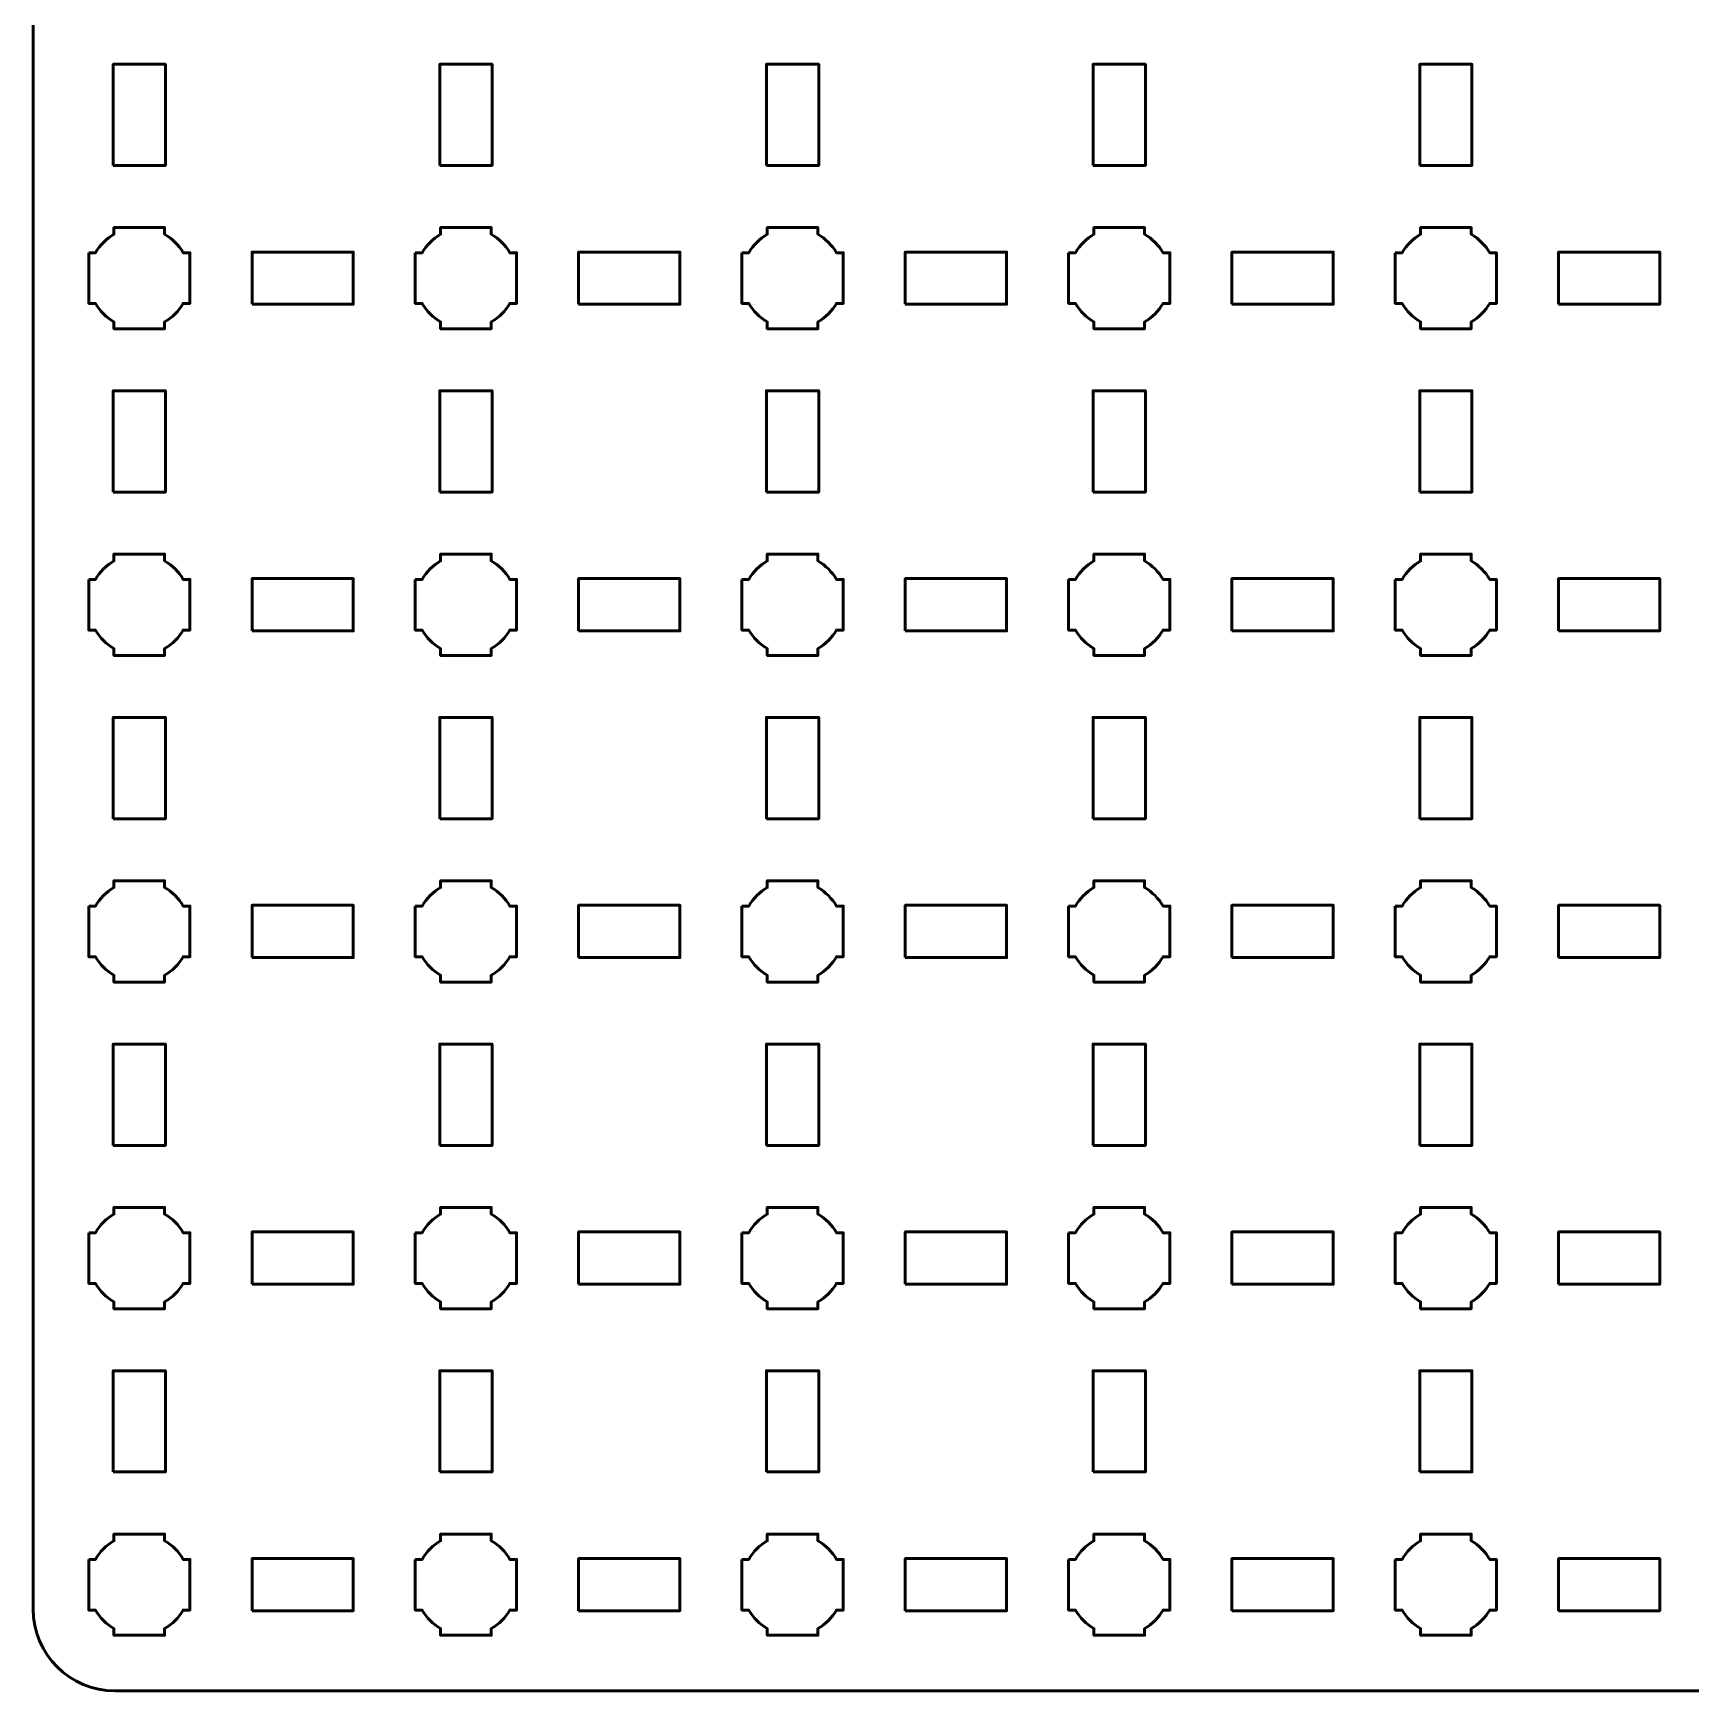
# Model space of a CAD drawing. Header units: centimetres. Extents: x -31.1 to 10.2, y -35.5 to 5.8.
# Drawn here: x -31.15 to -21, y -35.5 to -25.35 of the extents above; entities that cross this region are included whole.
import ezdxf

# ---------------------------------------------------------------- set-up
doc = ezdxf.new("R2010")
doc.units = ezdxf.units.CM
doc.header["$MEASUREMENT"] = 0
doc.layers.add('Layer 1', color=7, linetype='Continuous')

msp = doc.modelspace()

# ---------------------------------------------------------------- linework, layer by layer
at = {"layer": 'Layer 1', "color": 250, "lineweight": 53}
for points in [[(-30.66, -26.16), (-30.34, -26.16), (-30.34, -25.54), (-30.66, -25.54), (-30.66, -26.16)], [(-28.66, -26.16), (-28.34, -26.16), (-28.34, -25.54), (-28.66, -25.54), (-28.66, -26.16)], [(-26.66, -26.16), (-26.34, -26.16), (-26.34, -25.54), (-26.66, -25.54), (-26.66, -26.16)], [(-24.66, -26.16), (-24.34, -26.16), (-24.34, -25.54), (-24.66, -25.54), (-24.66, -26.16)], [(-22.66, -26.16), (-22.34, -26.16), (-22.34, -25.54), (-22.66, -25.54), (-22.66, -26.16)], [(-29.81, -27.01), (-29.19, -27.01), (-29.19, -26.69), (-29.81, -26.69), (-29.81, -27.01)], [(-27.81, -27.01), (-27.19, -27.01), (-27.19, -26.69), (-27.81, -26.69), (-27.81, -27.01)], [(-25.81, -27.01), (-25.19, -27.01), (-25.19, -26.69), (-25.81, -26.69), (-25.81, -27.01)], [(-23.81, -27.01), (-23.19, -27.01), (-23.19, -26.69), (-23.81, -26.69), (-23.81, -27.01)], [(-21.81, -27.01), (-21.19, -27.01), (-21.19, -26.69), (-21.81, -26.69), (-21.81, -27.01)], [(-30.66, -28.16), (-30.34, -28.16), (-30.34, -27.54), (-30.66, -27.54), (-30.66, -28.16)], [(-28.66, -28.16), (-28.34, -28.16), (-28.34, -27.54), (-28.66, -27.54), (-28.66, -28.16)], [(-26.66, -28.16), (-26.34, -28.16), (-26.34, -27.54), (-26.66, -27.54), (-26.66, -28.16)], [(-24.66, -28.16), (-24.34, -28.16), (-24.34, -27.54), (-24.66, -27.54), (-24.66, -28.16)], [(-22.66, -28.16), (-22.34, -28.16), (-22.34, -27.54), (-22.66, -27.54), (-22.66, -28.16)], [(-29.81, -29.01), (-29.19, -29.01), (-29.19, -28.69), (-29.81, -28.69), (-29.81, -29.01)], [(-27.81, -29.01), (-27.19, -29.01), (-27.19, -28.69), (-27.81, -28.69), (-27.81, -29.01)], [(-25.81, -29.01), (-25.19, -29.01), (-25.19, -28.69), (-25.81, -28.69), (-25.81, -29.01)], [(-23.81, -29.01), (-23.19, -29.01), (-23.19, -28.69), (-23.81, -28.69), (-23.81, -29.01)], [(-21.81, -29.01), (-21.19, -29.01), (-21.19, -28.69), (-21.81, -28.69), (-21.81, -29.01)], [(-30.66, -30.16), (-30.34, -30.16), (-30.34, -29.54), (-30.66, -29.54), (-30.66, -30.16)], [(-28.66, -30.16), (-28.34, -30.16), (-28.34, -29.54), (-28.66, -29.54), (-28.66, -30.16)], [(-26.66, -30.16), (-26.34, -30.16), (-26.34, -29.54), (-26.66, -29.54), (-26.66, -30.16)], [(-24.66, -30.16), (-24.34, -30.16), (-24.34, -29.54), (-24.66, -29.54), (-24.66, -30.16)], [(-22.66, -30.16), (-22.34, -30.16), (-22.34, -29.54), (-22.66, -29.54), (-22.66, -30.16)], [(-29.81, -31.01), (-29.19, -31.01), (-29.19, -30.69), (-29.81, -30.69), (-29.81, -31.01)], [(-27.81, -31.01), (-27.19, -31.01), (-27.19, -30.69), (-27.81, -30.69), (-27.81, -31.01)], [(-25.81, -31.01), (-25.19, -31.01), (-25.19, -30.69), (-25.81, -30.69), (-25.81, -31.01)], [(-23.81, -31.01), (-23.19, -31.01), (-23.19, -30.69), (-23.81, -30.69), (-23.81, -31.01)], [(-21.81, -31.01), (-21.19, -31.01), (-21.19, -30.69), (-21.81, -30.69), (-21.81, -31.01)], [(-30.66, -32.16), (-30.34, -32.16), (-30.34, -31.54), (-30.66, -31.54), (-30.66, -32.16)], [(-28.66, -32.16), (-28.34, -32.16), (-28.34, -31.54), (-28.66, -31.54), (-28.66, -32.16)], [(-26.66, -32.16), (-26.34, -32.16), (-26.34, -31.54), (-26.66, -31.54), (-26.66, -32.16)], [(-24.66, -32.16), (-24.34, -32.16), (-24.34, -31.54), (-24.66, -31.54), (-24.66, -32.16)], [(-22.66, -32.16), (-22.34, -32.16), (-22.34, -31.54), (-22.66, -31.54), (-22.66, -32.16)], [(-29.81, -33.01), (-29.19, -33.01), (-29.19, -32.69), (-29.81, -32.69), (-29.81, -33.01)], [(-27.81, -33.01), (-27.19, -33.01), (-27.19, -32.69), (-27.81, -32.69), (-27.81, -33.01)], [(-25.81, -33.01), (-25.19, -33.01), (-25.19, -32.69), (-25.81, -32.69), (-25.81, -33.01)], [(-23.81, -33.01), (-23.19, -33.01), (-23.19, -32.69), (-23.81, -32.69), (-23.81, -33.01)], [(-21.81, -33.01), (-21.19, -33.01), (-21.19, -32.69), (-21.81, -32.69), (-21.81, -33.01)], [(-30.66, -34.16), (-30.34, -34.16), (-30.34, -33.54), (-30.66, -33.54), (-30.66, -34.16)], [(-28.66, -34.16), (-28.34, -34.16), (-28.34, -33.54), (-28.66, -33.54), (-28.66, -34.16)], [(-26.66, -34.16), (-26.34, -34.16), (-26.34, -33.54), (-26.66, -33.54), (-26.66, -34.16)], [(-24.66, -34.16), (-24.34, -34.16), (-24.34, -33.54), (-24.66, -33.54), (-24.66, -34.16)], [(-22.66, -34.16), (-22.34, -34.16), (-22.34, -33.54), (-22.66, -33.54), (-22.66, -34.16)], [(-29.81, -35.01), (-29.19, -35.01), (-29.19, -34.69), (-29.81, -34.69), (-29.81, -35.01)], [(-27.81, -35.01), (-27.19, -35.01), (-27.19, -34.69), (-27.81, -34.69), (-27.81, -35.01)], [(-25.81, -35.01), (-25.19, -35.01), (-25.19, -34.69), (-25.81, -34.69), (-25.81, -35.01)], [(-23.81, -35.01), (-23.19, -35.01), (-23.19, -34.69), (-23.81, -34.69), (-23.81, -35.01)], [(-21.81, -35.01), (-21.19, -35.01), (-21.19, -34.69), (-21.81, -34.69), (-21.81, -35.01)]]:
    msp.add_lwpolyline(points, close=True, dxfattribs=at)
msp.add_open_spline([(-31.15, -35), (-31.15, -35), (-31.15, 5.3), (-31.15, 5.3), (-31.15, 5.3), (-31.15, 5.57609), (-30.92609, 5.8), (-30.65, 5.8), (-30.65, 5.8), (-30.65, 5.8), (9.65, 5.8), (9.65, 5.8), (9.65, 5.8), (9.92609, 5.8), (10.15, 5.57609), (10.15, 5.3), (10.15, 5.3), (10.15, 5.3), (10.15, -35), (10.15, -35), (10.15, -35), (10.15, -35.27609), (9.92609, -35.5), (9.65, -35.5), (9.65, -35.5), (9.65, -35.5), (-30.65, -35.5), (-30.65, -35.5), (-30.65, -35.5), (-30.92609, -35.5), (-31.15, -35.27609), (-31.15, -35)], degree=3, knots=[0, 0, 0, 0, 0.125, 0.125, 0.125, 0.125, 0.25, 0.25, 0.25, 0.25, 0.375, 0.375, 0.375, 0.375, 0.5, 0.5, 0.5, 0.5, 0.625, 0.625, 0.625, 0.625, 0.75, 0.75, 0.75, 0.75, 0.875, 0.875, 0.875, 0.875, 1, 1, 1, 1], dxfattribs=at)
at = {"layer": 'Layer 1', "lineweight": 53}
for points in [[(-30.81, -26.695), (-30.81, -26.695), (-30.76851, -26.695), (-30.76851, -26.695), (-30.76851, -26.695), (-30.74128, -26.64795), (-30.70205, -26.60872), (-30.655, -26.58149), (-30.655, -26.58149), (-30.655, -26.58149), (-30.655, -26.54), (-30.655, -26.54), (-30.655, -26.54), (-30.655, -26.54), (-30.5, -26.54), (-30.5, -26.54), (-30.5, -26.54), (-30.5, -26.54), (-30.345, -26.54), (-30.345, -26.54), (-30.345, -26.54), (-30.345, -26.54), (-30.345, -26.58149), (-30.345, -26.58149), (-30.345, -26.58149), (-30.29795, -26.60872), (-30.25872, -26.64795), (-30.23149, -26.695), (-30.23149, -26.695), (-30.23149, -26.695), (-30.19, -26.695), (-30.19, -26.695), (-30.19, -26.695), (-30.19, -26.695), (-30.19, -26.85), (-30.19, -26.85), (-30.19, -26.85), (-30.19, -26.85), (-30.19, -27.005), (-30.19, -27.005), (-30.19, -27.005), (-30.19, -27.005), (-30.23149, -27.005), (-30.23149, -27.005), (-30.23149, -27.005), (-30.25872, -27.05205), (-30.29795, -27.09128), (-30.345, -27.11851), (-30.345, -27.11851), (-30.345, -27.11851), (-30.345, -27.16), (-30.345, -27.16), (-30.345, -27.16), (-30.345, -27.16), (-30.5, -27.16), (-30.5, -27.16), (-30.5, -27.16), (-30.5, -27.16), (-30.655, -27.16), (-30.655, -27.16), (-30.655, -27.16), (-30.655, -27.16), (-30.655, -27.11851), (-30.655, -27.11851), (-30.655, -27.11851), (-30.70205, -27.09128), (-30.74128, -27.05205), (-30.76851, -27.005), (-30.76851, -27.005), (-30.76851, -27.005), (-30.81, -27.005), (-30.81, -27.005), (-30.81, -27.005), (-30.81, -27.005), (-30.81, -26.85), (-30.81, -26.85), (-30.81, -26.85), (-30.81, -26.85), (-30.81, -26.695), (-30.81, -26.695)], [(-28.81, -26.695), (-28.81, -26.695), (-28.76851, -26.695), (-28.76851, -26.695), (-28.76851, -26.695), (-28.74128, -26.64795), (-28.70205, -26.60872), (-28.655, -26.58149), (-28.655, -26.58149), (-28.655, -26.58149), (-28.655, -26.54), (-28.655, -26.54), (-28.655, -26.54), (-28.655, -26.54), (-28.5, -26.54), (-28.5, -26.54), (-28.5, -26.54), (-28.5, -26.54), (-28.345, -26.54), (-28.345, -26.54), (-28.345, -26.54), (-28.345, -26.54), (-28.345, -26.58149), (-28.345, -26.58149), (-28.345, -26.58149), (-28.29795, -26.60872), (-28.25872, -26.64795), (-28.23149, -26.695), (-28.23149, -26.695), (-28.23149, -26.695), (-28.19, -26.695), (-28.19, -26.695), (-28.19, -26.695), (-28.19, -26.695), (-28.19, -26.85), (-28.19, -26.85), (-28.19, -26.85), (-28.19, -26.85), (-28.19, -27.005), (-28.19, -27.005), (-28.19, -27.005), (-28.19, -27.005), (-28.23149, -27.005), (-28.23149, -27.005), (-28.23149, -27.005), (-28.25872, -27.05205), (-28.29795, -27.09128), (-28.345, -27.11851), (-28.345, -27.11851), (-28.345, -27.11851), (-28.345, -27.16), (-28.345, -27.16), (-28.345, -27.16), (-28.345, -27.16), (-28.5, -27.16), (-28.5, -27.16), (-28.5, -27.16), (-28.5, -27.16), (-28.655, -27.16), (-28.655, -27.16), (-28.655, -27.16), (-28.655, -27.16), (-28.655, -27.11851), (-28.655, -27.11851), (-28.655, -27.11851), (-28.70205, -27.09128), (-28.74128, -27.05205), (-28.76851, -27.005), (-28.76851, -27.005), (-28.76851, -27.005), (-28.81, -27.005), (-28.81, -27.005), (-28.81, -27.005), (-28.81, -27.005), (-28.81, -26.85), (-28.81, -26.85), (-28.81, -26.85), (-28.81, -26.85), (-28.81, -26.695), (-28.81, -26.695)], [(-26.81, -26.695), (-26.81, -26.695), (-26.76851, -26.695), (-26.76851, -26.695), (-26.76851, -26.695), (-26.74128, -26.64795), (-26.70205, -26.60872), (-26.655, -26.58149), (-26.655, -26.58149), (-26.655, -26.58149), (-26.655, -26.54), (-26.655, -26.54), (-26.655, -26.54), (-26.655, -26.54), (-26.5, -26.54), (-26.5, -26.54), (-26.5, -26.54), (-26.5, -26.54), (-26.345, -26.54), (-26.345, -26.54), (-26.345, -26.54), (-26.345, -26.54), (-26.345, -26.58149), (-26.345, -26.58149), (-26.345, -26.58149), (-26.29795, -26.60872), (-26.25872, -26.64795), (-26.23149, -26.695), (-26.23149, -26.695), (-26.23149, -26.695), (-26.19, -26.695), (-26.19, -26.695), (-26.19, -26.695), (-26.19, -26.695), (-26.19, -26.85), (-26.19, -26.85), (-26.19, -26.85), (-26.19, -26.85), (-26.19, -27.005), (-26.19, -27.005), (-26.19, -27.005), (-26.19, -27.005), (-26.23149, -27.005), (-26.23149, -27.005), (-26.23149, -27.005), (-26.25872, -27.05205), (-26.29795, -27.09128), (-26.345, -27.11851), (-26.345, -27.11851), (-26.345, -27.11851), (-26.345, -27.16), (-26.345, -27.16), (-26.345, -27.16), (-26.345, -27.16), (-26.5, -27.16), (-26.5, -27.16), (-26.5, -27.16), (-26.5, -27.16), (-26.655, -27.16), (-26.655, -27.16), (-26.655, -27.16), (-26.655, -27.16), (-26.655, -27.11851), (-26.655, -27.11851), (-26.655, -27.11851), (-26.70205, -27.09128), (-26.74128, -27.05205), (-26.76851, -27.005), (-26.76851, -27.005), (-26.76851, -27.005), (-26.81, -27.005), (-26.81, -27.005), (-26.81, -27.005), (-26.81, -27.005), (-26.81, -26.85), (-26.81, -26.85), (-26.81, -26.85), (-26.81, -26.85), (-26.81, -26.695), (-26.81, -26.695)], [(-24.81, -26.695), (-24.81, -26.695), (-24.76851, -26.695), (-24.76851, -26.695), (-24.76851, -26.695), (-24.74128, -26.64795), (-24.70205, -26.60872), (-24.655, -26.58149), (-24.655, -26.58149), (-24.655, -26.58149), (-24.655, -26.54), (-24.655, -26.54), (-24.655, -26.54), (-24.655, -26.54), (-24.5, -26.54), (-24.5, -26.54), (-24.5, -26.54), (-24.5, -26.54), (-24.345, -26.54), (-24.345, -26.54), (-24.345, -26.54), (-24.345, -26.54), (-24.345, -26.58149), (-24.345, -26.58149), (-24.345, -26.58149), (-24.29795, -26.60872), (-24.25872, -26.64795), (-24.23149, -26.695), (-24.23149, -26.695), (-24.23149, -26.695), (-24.19, -26.695), (-24.19, -26.695), (-24.19, -26.695), (-24.19, -26.695), (-24.19, -26.85), (-24.19, -26.85), (-24.19, -26.85), (-24.19, -26.85), (-24.19, -27.005), (-24.19, -27.005), (-24.19, -27.005), (-24.19, -27.005), (-24.23149, -27.005), (-24.23149, -27.005), (-24.23149, -27.005), (-24.25872, -27.05205), (-24.29795, -27.09128), (-24.345, -27.11851), (-24.345, -27.11851), (-24.345, -27.11851), (-24.345, -27.16), (-24.345, -27.16), (-24.345, -27.16), (-24.345, -27.16), (-24.5, -27.16), (-24.5, -27.16), (-24.5, -27.16), (-24.5, -27.16), (-24.655, -27.16), (-24.655, -27.16), (-24.655, -27.16), (-24.655, -27.16), (-24.655, -27.11851), (-24.655, -27.11851), (-24.655, -27.11851), (-24.70205, -27.09128), (-24.74128, -27.05205), (-24.76851, -27.005), (-24.76851, -27.005), (-24.76851, -27.005), (-24.81, -27.005), (-24.81, -27.005), (-24.81, -27.005), (-24.81, -27.005), (-24.81, -26.85), (-24.81, -26.85), (-24.81, -26.85), (-24.81, -26.85), (-24.81, -26.695), (-24.81, -26.695)], [(-22.81, -26.695), (-22.81, -26.695), (-22.76851, -26.695), (-22.76851, -26.695), (-22.76851, -26.695), (-22.74128, -26.64795), (-22.70205, -26.60872), (-22.655, -26.58149), (-22.655, -26.58149), (-22.655, -26.58149), (-22.655, -26.54), (-22.655, -26.54), (-22.655, -26.54), (-22.655, -26.54), (-22.5, -26.54), (-22.5, -26.54), (-22.5, -26.54), (-22.5, -26.54), (-22.345, -26.54), (-22.345, -26.54), (-22.345, -26.54), (-22.345, -26.54), (-22.345, -26.58149), (-22.345, -26.58149), (-22.345, -26.58149), (-22.29795, -26.60872), (-22.25872, -26.64795), (-22.23149, -26.695), (-22.23149, -26.695), (-22.23149, -26.695), (-22.19, -26.695), (-22.19, -26.695), (-22.19, -26.695), (-22.19, -26.695), (-22.19, -26.85), (-22.19, -26.85), (-22.19, -26.85), (-22.19, -26.85), (-22.19, -27.005), (-22.19, -27.005), (-22.19, -27.005), (-22.19, -27.005), (-22.23149, -27.005), (-22.23149, -27.005), (-22.23149, -27.005), (-22.25872, -27.05205), (-22.29795, -27.09128), (-22.345, -27.11851), (-22.345, -27.11851), (-22.345, -27.11851), (-22.345, -27.16), (-22.345, -27.16), (-22.345, -27.16), (-22.345, -27.16), (-22.5, -27.16), (-22.5, -27.16), (-22.5, -27.16), (-22.5, -27.16), (-22.655, -27.16), (-22.655, -27.16), (-22.655, -27.16), (-22.655, -27.16), (-22.655, -27.11851), (-22.655, -27.11851), (-22.655, -27.11851), (-22.70205, -27.09128), (-22.74128, -27.05205), (-22.76851, -27.005), (-22.76851, -27.005), (-22.76851, -27.005), (-22.81, -27.005), (-22.81, -27.005), (-22.81, -27.005), (-22.81, -27.005), (-22.81, -26.85), (-22.81, -26.85), (-22.81, -26.85), (-22.81, -26.85), (-22.81, -26.695), (-22.81, -26.695)], [(-30.81, -28.695), (-30.81, -28.695), (-30.76851, -28.695), (-30.76851, -28.695), (-30.76851, -28.695), (-30.74128, -28.64795), (-30.70205, -28.60872), (-30.655, -28.58149), (-30.655, -28.58149), (-30.655, -28.58149), (-30.655, -28.54), (-30.655, -28.54), (-30.655, -28.54), (-30.655, -28.54), (-30.5, -28.54), (-30.5, -28.54), (-30.5, -28.54), (-30.5, -28.54), (-30.345, -28.54), (-30.345, -28.54), (-30.345, -28.54), (-30.345, -28.54), (-30.345, -28.58149), (-30.345, -28.58149), (-30.345, -28.58149), (-30.29795, -28.60872), (-30.25872, -28.64795), (-30.23149, -28.695), (-30.23149, -28.695), (-30.23149, -28.695), (-30.19, -28.695), (-30.19, -28.695), (-30.19, -28.695), (-30.19, -28.695), (-30.19, -28.85), (-30.19, -28.85), (-30.19, -28.85), (-30.19, -28.85), (-30.19, -29.005), (-30.19, -29.005), (-30.19, -29.005), (-30.19, -29.005), (-30.23149, -29.005), (-30.23149, -29.005), (-30.23149, -29.005), (-30.25872, -29.05205), (-30.29795, -29.09128), (-30.345, -29.11851), (-30.345, -29.11851), (-30.345, -29.11851), (-30.345, -29.16), (-30.345, -29.16), (-30.345, -29.16), (-30.345, -29.16), (-30.5, -29.16), (-30.5, -29.16), (-30.5, -29.16), (-30.5, -29.16), (-30.655, -29.16), (-30.655, -29.16), (-30.655, -29.16), (-30.655, -29.16), (-30.655, -29.11851), (-30.655, -29.11851), (-30.655, -29.11851), (-30.70205, -29.09128), (-30.74128, -29.05205), (-30.76851, -29.005), (-30.76851, -29.005), (-30.76851, -29.005), (-30.81, -29.005), (-30.81, -29.005), (-30.81, -29.005), (-30.81, -29.005), (-30.81, -28.85), (-30.81, -28.85), (-30.81, -28.85), (-30.81, -28.85), (-30.81, -28.695), (-30.81, -28.695)], [(-28.81, -28.695), (-28.81, -28.695), (-28.76851, -28.695), (-28.76851, -28.695), (-28.76851, -28.695), (-28.74128, -28.64795), (-28.70205, -28.60872), (-28.655, -28.58149), (-28.655, -28.58149), (-28.655, -28.58149), (-28.655, -28.54), (-28.655, -28.54), (-28.655, -28.54), (-28.655, -28.54), (-28.5, -28.54), (-28.5, -28.54), (-28.5, -28.54), (-28.5, -28.54), (-28.345, -28.54), (-28.345, -28.54), (-28.345, -28.54), (-28.345, -28.54), (-28.345, -28.58149), (-28.345, -28.58149), (-28.345, -28.58149), (-28.29795, -28.60872), (-28.25872, -28.64795), (-28.23149, -28.695), (-28.23149, -28.695), (-28.23149, -28.695), (-28.19, -28.695), (-28.19, -28.695), (-28.19, -28.695), (-28.19, -28.695), (-28.19, -28.85), (-28.19, -28.85), (-28.19, -28.85), (-28.19, -28.85), (-28.19, -29.005), (-28.19, -29.005), (-28.19, -29.005), (-28.19, -29.005), (-28.23149, -29.005), (-28.23149, -29.005), (-28.23149, -29.005), (-28.25872, -29.05205), (-28.29795, -29.09128), (-28.345, -29.11851), (-28.345, -29.11851), (-28.345, -29.11851), (-28.345, -29.16), (-28.345, -29.16), (-28.345, -29.16), (-28.345, -29.16), (-28.5, -29.16), (-28.5, -29.16), (-28.5, -29.16), (-28.5, -29.16), (-28.655, -29.16), (-28.655, -29.16), (-28.655, -29.16), (-28.655, -29.16), (-28.655, -29.11851), (-28.655, -29.11851), (-28.655, -29.11851), (-28.70205, -29.09128), (-28.74128, -29.05205), (-28.76851, -29.005), (-28.76851, -29.005), (-28.76851, -29.005), (-28.81, -29.005), (-28.81, -29.005), (-28.81, -29.005), (-28.81, -29.005), (-28.81, -28.85), (-28.81, -28.85), (-28.81, -28.85), (-28.81, -28.85), (-28.81, -28.695), (-28.81, -28.695)], [(-26.81, -28.695), (-26.81, -28.695), (-26.76851, -28.695), (-26.76851, -28.695), (-26.76851, -28.695), (-26.74128, -28.64795), (-26.70205, -28.60872), (-26.655, -28.58149), (-26.655, -28.58149), (-26.655, -28.58149), (-26.655, -28.54), (-26.655, -28.54), (-26.655, -28.54), (-26.655, -28.54), (-26.5, -28.54), (-26.5, -28.54), (-26.5, -28.54), (-26.5, -28.54), (-26.345, -28.54), (-26.345, -28.54), (-26.345, -28.54), (-26.345, -28.54), (-26.345, -28.58149), (-26.345, -28.58149), (-26.345, -28.58149), (-26.29795, -28.60872), (-26.25872, -28.64795), (-26.23149, -28.695), (-26.23149, -28.695), (-26.23149, -28.695), (-26.19, -28.695), (-26.19, -28.695), (-26.19, -28.695), (-26.19, -28.695), (-26.19, -28.85), (-26.19, -28.85), (-26.19, -28.85), (-26.19, -28.85), (-26.19, -29.005), (-26.19, -29.005), (-26.19, -29.005), (-26.19, -29.005), (-26.23149, -29.005), (-26.23149, -29.005), (-26.23149, -29.005), (-26.25872, -29.05205), (-26.29795, -29.09128), (-26.345, -29.11851), (-26.345, -29.11851), (-26.345, -29.11851), (-26.345, -29.16), (-26.345, -29.16), (-26.345, -29.16), (-26.345, -29.16), (-26.5, -29.16), (-26.5, -29.16), (-26.5, -29.16), (-26.5, -29.16), (-26.655, -29.16), (-26.655, -29.16), (-26.655, -29.16), (-26.655, -29.16), (-26.655, -29.11851), (-26.655, -29.11851), (-26.655, -29.11851), (-26.70205, -29.09128), (-26.74128, -29.05205), (-26.76851, -29.005), (-26.76851, -29.005), (-26.76851, -29.005), (-26.81, -29.005), (-26.81, -29.005), (-26.81, -29.005), (-26.81, -29.005), (-26.81, -28.85), (-26.81, -28.85), (-26.81, -28.85), (-26.81, -28.85), (-26.81, -28.695), (-26.81, -28.695)], [(-24.81, -28.695), (-24.81, -28.695), (-24.76851, -28.695), (-24.76851, -28.695), (-24.76851, -28.695), (-24.74128, -28.64795), (-24.70205, -28.60872), (-24.655, -28.58149), (-24.655, -28.58149), (-24.655, -28.58149), (-24.655, -28.54), (-24.655, -28.54), (-24.655, -28.54), (-24.655, -28.54), (-24.5, -28.54), (-24.5, -28.54), (-24.5, -28.54), (-24.5, -28.54), (-24.345, -28.54), (-24.345, -28.54), (-24.345, -28.54), (-24.345, -28.54), (-24.345, -28.58149), (-24.345, -28.58149), (-24.345, -28.58149), (-24.29795, -28.60872), (-24.25872, -28.64795), (-24.23149, -28.695), (-24.23149, -28.695), (-24.23149, -28.695), (-24.19, -28.695), (-24.19, -28.695), (-24.19, -28.695), (-24.19, -28.695), (-24.19, -28.85), (-24.19, -28.85), (-24.19, -28.85), (-24.19, -28.85), (-24.19, -29.005), (-24.19, -29.005), (-24.19, -29.005), (-24.19, -29.005), (-24.23149, -29.005), (-24.23149, -29.005), (-24.23149, -29.005), (-24.25872, -29.05205), (-24.29795, -29.09128), (-24.345, -29.11851), (-24.345, -29.11851), (-24.345, -29.11851), (-24.345, -29.16), (-24.345, -29.16), (-24.345, -29.16), (-24.345, -29.16), (-24.5, -29.16), (-24.5, -29.16), (-24.5, -29.16), (-24.5, -29.16), (-24.655, -29.16), (-24.655, -29.16), (-24.655, -29.16), (-24.655, -29.16), (-24.655, -29.11851), (-24.655, -29.11851), (-24.655, -29.11851), (-24.70205, -29.09128), (-24.74128, -29.05205), (-24.76851, -29.005), (-24.76851, -29.005), (-24.76851, -29.005), (-24.81, -29.005), (-24.81, -29.005), (-24.81, -29.005), (-24.81, -29.005), (-24.81, -28.85), (-24.81, -28.85), (-24.81, -28.85), (-24.81, -28.85), (-24.81, -28.695), (-24.81, -28.695)], [(-22.81, -28.695), (-22.81, -28.695), (-22.76851, -28.695), (-22.76851, -28.695), (-22.76851, -28.695), (-22.74128, -28.64795), (-22.70205, -28.60872), (-22.655, -28.58149), (-22.655, -28.58149), (-22.655, -28.58149), (-22.655, -28.54), (-22.655, -28.54), (-22.655, -28.54), (-22.655, -28.54), (-22.5, -28.54), (-22.5, -28.54), (-22.5, -28.54), (-22.5, -28.54), (-22.345, -28.54), (-22.345, -28.54), (-22.345, -28.54), (-22.345, -28.54), (-22.345, -28.58149), (-22.345, -28.58149), (-22.345, -28.58149), (-22.29795, -28.60872), (-22.25872, -28.64795), (-22.23149, -28.695), (-22.23149, -28.695), (-22.23149, -28.695), (-22.19, -28.695), (-22.19, -28.695), (-22.19, -28.695), (-22.19, -28.695), (-22.19, -28.85), (-22.19, -28.85), (-22.19, -28.85), (-22.19, -28.85), (-22.19, -29.005), (-22.19, -29.005), (-22.19, -29.005), (-22.19, -29.005), (-22.23149, -29.005), (-22.23149, -29.005), (-22.23149, -29.005), (-22.25872, -29.05205), (-22.29795, -29.09128), (-22.345, -29.11851), (-22.345, -29.11851), (-22.345, -29.11851), (-22.345, -29.16), (-22.345, -29.16), (-22.345, -29.16), (-22.345, -29.16), (-22.5, -29.16), (-22.5, -29.16), (-22.5, -29.16), (-22.5, -29.16), (-22.655, -29.16), (-22.655, -29.16), (-22.655, -29.16), (-22.655, -29.16), (-22.655, -29.11851), (-22.655, -29.11851), (-22.655, -29.11851), (-22.70205, -29.09128), (-22.74128, -29.05205), (-22.76851, -29.005), (-22.76851, -29.005), (-22.76851, -29.005), (-22.81, -29.005), (-22.81, -29.005), (-22.81, -29.005), (-22.81, -29.005), (-22.81, -28.85), (-22.81, -28.85), (-22.81, -28.85), (-22.81, -28.85), (-22.81, -28.695), (-22.81, -28.695)], [(-30.81, -30.695), (-30.81, -30.695), (-30.76851, -30.695), (-30.76851, -30.695), (-30.76851, -30.695), (-30.74128, -30.64795), (-30.70205, -30.60872), (-30.655, -30.58149), (-30.655, -30.58149), (-30.655, -30.58149), (-30.655, -30.54), (-30.655, -30.54), (-30.655, -30.54), (-30.655, -30.54), (-30.5, -30.54), (-30.5, -30.54), (-30.5, -30.54), (-30.5, -30.54), (-30.345, -30.54), (-30.345, -30.54), (-30.345, -30.54), (-30.345, -30.54), (-30.345, -30.58149), (-30.345, -30.58149), (-30.345, -30.58149), (-30.29795, -30.60872), (-30.25872, -30.64795), (-30.23149, -30.695), (-30.23149, -30.695), (-30.23149, -30.695), (-30.19, -30.695), (-30.19, -30.695), (-30.19, -30.695), (-30.19, -30.695), (-30.19, -30.85), (-30.19, -30.85), (-30.19, -30.85), (-30.19, -30.85), (-30.19, -31.005), (-30.19, -31.005), (-30.19, -31.005), (-30.19, -31.005), (-30.23149, -31.005), (-30.23149, -31.005), (-30.23149, -31.005), (-30.25872, -31.05205), (-30.29795, -31.09128), (-30.345, -31.11851), (-30.345, -31.11851), (-30.345, -31.11851), (-30.345, -31.16), (-30.345, -31.16), (-30.345, -31.16), (-30.345, -31.16), (-30.5, -31.16), (-30.5, -31.16), (-30.5, -31.16), (-30.5, -31.16), (-30.655, -31.16), (-30.655, -31.16), (-30.655, -31.16), (-30.655, -31.16), (-30.655, -31.11851), (-30.655, -31.11851), (-30.655, -31.11851), (-30.70205, -31.09128), (-30.74128, -31.05205), (-30.76851, -31.005), (-30.76851, -31.005), (-30.76851, -31.005), (-30.81, -31.005), (-30.81, -31.005), (-30.81, -31.005), (-30.81, -31.005), (-30.81, -30.85), (-30.81, -30.85), (-30.81, -30.85), (-30.81, -30.85), (-30.81, -30.695), (-30.81, -30.695)], [(-28.81, -30.695), (-28.81, -30.695), (-28.76851, -30.695), (-28.76851, -30.695), (-28.76851, -30.695), (-28.74128, -30.64795), (-28.70205, -30.60872), (-28.655, -30.58149), (-28.655, -30.58149), (-28.655, -30.58149), (-28.655, -30.54), (-28.655, -30.54), (-28.655, -30.54), (-28.655, -30.54), (-28.5, -30.54), (-28.5, -30.54), (-28.5, -30.54), (-28.5, -30.54), (-28.345, -30.54), (-28.345, -30.54), (-28.345, -30.54), (-28.345, -30.54), (-28.345, -30.58149), (-28.345, -30.58149), (-28.345, -30.58149), (-28.29795, -30.60872), (-28.25872, -30.64795), (-28.23149, -30.695), (-28.23149, -30.695), (-28.23149, -30.695), (-28.19, -30.695), (-28.19, -30.695), (-28.19, -30.695), (-28.19, -30.695), (-28.19, -30.85), (-28.19, -30.85), (-28.19, -30.85), (-28.19, -30.85), (-28.19, -31.005), (-28.19, -31.005), (-28.19, -31.005), (-28.19, -31.005), (-28.23149, -31.005), (-28.23149, -31.005), (-28.23149, -31.005), (-28.25872, -31.05205), (-28.29795, -31.09128), (-28.345, -31.11851), (-28.345, -31.11851), (-28.345, -31.11851), (-28.345, -31.16), (-28.345, -31.16), (-28.345, -31.16), (-28.345, -31.16), (-28.5, -31.16), (-28.5, -31.16), (-28.5, -31.16), (-28.5, -31.16), (-28.655, -31.16), (-28.655, -31.16), (-28.655, -31.16), (-28.655, -31.16), (-28.655, -31.11851), (-28.655, -31.11851), (-28.655, -31.11851), (-28.70205, -31.09128), (-28.74128, -31.05205), (-28.76851, -31.005), (-28.76851, -31.005), (-28.76851, -31.005), (-28.81, -31.005), (-28.81, -31.005), (-28.81, -31.005), (-28.81, -31.005), (-28.81, -30.85), (-28.81, -30.85), (-28.81, -30.85), (-28.81, -30.85), (-28.81, -30.695), (-28.81, -30.695)], [(-26.81, -30.695), (-26.81, -30.695), (-26.76851, -30.695), (-26.76851, -30.695), (-26.76851, -30.695), (-26.74128, -30.64795), (-26.70205, -30.60872), (-26.655, -30.58149), (-26.655, -30.58149), (-26.655, -30.58149), (-26.655, -30.54), (-26.655, -30.54), (-26.655, -30.54), (-26.655, -30.54), (-26.5, -30.54), (-26.5, -30.54), (-26.5, -30.54), (-26.5, -30.54), (-26.345, -30.54), (-26.345, -30.54), (-26.345, -30.54), (-26.345, -30.54), (-26.345, -30.58149), (-26.345, -30.58149), (-26.345, -30.58149), (-26.29795, -30.60872), (-26.25872, -30.64795), (-26.23149, -30.695), (-26.23149, -30.695), (-26.23149, -30.695), (-26.19, -30.695), (-26.19, -30.695), (-26.19, -30.695), (-26.19, -30.695), (-26.19, -30.85), (-26.19, -30.85), (-26.19, -30.85), (-26.19, -30.85), (-26.19, -31.005), (-26.19, -31.005), (-26.19, -31.005), (-26.19, -31.005), (-26.23149, -31.005), (-26.23149, -31.005), (-26.23149, -31.005), (-26.25872, -31.05205), (-26.29795, -31.09128), (-26.345, -31.11851), (-26.345, -31.11851), (-26.345, -31.11851), (-26.345, -31.16), (-26.345, -31.16), (-26.345, -31.16), (-26.345, -31.16), (-26.5, -31.16), (-26.5, -31.16), (-26.5, -31.16), (-26.5, -31.16), (-26.655, -31.16), (-26.655, -31.16), (-26.655, -31.16), (-26.655, -31.16), (-26.655, -31.11851), (-26.655, -31.11851), (-26.655, -31.11851), (-26.70205, -31.09128), (-26.74128, -31.05205), (-26.76851, -31.005), (-26.76851, -31.005), (-26.76851, -31.005), (-26.81, -31.005), (-26.81, -31.005), (-26.81, -31.005), (-26.81, -31.005), (-26.81, -30.85), (-26.81, -30.85), (-26.81, -30.85), (-26.81, -30.85), (-26.81, -30.695), (-26.81, -30.695)], [(-24.81, -30.695), (-24.81, -30.695), (-24.76851, -30.695), (-24.76851, -30.695), (-24.76851, -30.695), (-24.74128, -30.64795), (-24.70205, -30.60872), (-24.655, -30.58149), (-24.655, -30.58149), (-24.655, -30.58149), (-24.655, -30.54), (-24.655, -30.54), (-24.655, -30.54), (-24.655, -30.54), (-24.5, -30.54), (-24.5, -30.54), (-24.5, -30.54), (-24.5, -30.54), (-24.345, -30.54), (-24.345, -30.54), (-24.345, -30.54), (-24.345, -30.54), (-24.345, -30.58149), (-24.345, -30.58149), (-24.345, -30.58149), (-24.29795, -30.60872), (-24.25872, -30.64795), (-24.23149, -30.695), (-24.23149, -30.695), (-24.23149, -30.695), (-24.19, -30.695), (-24.19, -30.695), (-24.19, -30.695), (-24.19, -30.695), (-24.19, -30.85), (-24.19, -30.85), (-24.19, -30.85), (-24.19, -30.85), (-24.19, -31.005), (-24.19, -31.005), (-24.19, -31.005), (-24.19, -31.005), (-24.23149, -31.005), (-24.23149, -31.005), (-24.23149, -31.005), (-24.25872, -31.05205), (-24.29795, -31.09128), (-24.345, -31.11851), (-24.345, -31.11851), (-24.345, -31.11851), (-24.345, -31.16), (-24.345, -31.16), (-24.345, -31.16), (-24.345, -31.16), (-24.5, -31.16), (-24.5, -31.16), (-24.5, -31.16), (-24.5, -31.16), (-24.655, -31.16), (-24.655, -31.16), (-24.655, -31.16), (-24.655, -31.16), (-24.655, -31.11851), (-24.655, -31.11851), (-24.655, -31.11851), (-24.70205, -31.09128), (-24.74128, -31.05205), (-24.76851, -31.005), (-24.76851, -31.005), (-24.76851, -31.005), (-24.81, -31.005), (-24.81, -31.005), (-24.81, -31.005), (-24.81, -31.005), (-24.81, -30.85), (-24.81, -30.85), (-24.81, -30.85), (-24.81, -30.85), (-24.81, -30.695), (-24.81, -30.695)], [(-22.81, -30.695), (-22.81, -30.695), (-22.76851, -30.695), (-22.76851, -30.695), (-22.76851, -30.695), (-22.74128, -30.64795), (-22.70205, -30.60872), (-22.655, -30.58149), (-22.655, -30.58149), (-22.655, -30.58149), (-22.655, -30.54), (-22.655, -30.54), (-22.655, -30.54), (-22.655, -30.54), (-22.5, -30.54), (-22.5, -30.54), (-22.5, -30.54), (-22.5, -30.54), (-22.345, -30.54), (-22.345, -30.54), (-22.345, -30.54), (-22.345, -30.54), (-22.345, -30.58149), (-22.345, -30.58149), (-22.345, -30.58149), (-22.29795, -30.60872), (-22.25872, -30.64795), (-22.23149, -30.695), (-22.23149, -30.695), (-22.23149, -30.695), (-22.19, -30.695), (-22.19, -30.695), (-22.19, -30.695), (-22.19, -30.695), (-22.19, -30.85), (-22.19, -30.85), (-22.19, -30.85), (-22.19, -30.85), (-22.19, -31.005), (-22.19, -31.005), (-22.19, -31.005), (-22.19, -31.005), (-22.23149, -31.005), (-22.23149, -31.005), (-22.23149, -31.005), (-22.25872, -31.05205), (-22.29795, -31.09128), (-22.345, -31.11851), (-22.345, -31.11851), (-22.345, -31.11851), (-22.345, -31.16), (-22.345, -31.16), (-22.345, -31.16), (-22.345, -31.16), (-22.5, -31.16), (-22.5, -31.16), (-22.5, -31.16), (-22.5, -31.16), (-22.655, -31.16), (-22.655, -31.16), (-22.655, -31.16), (-22.655, -31.16), (-22.655, -31.11851), (-22.655, -31.11851), (-22.655, -31.11851), (-22.70205, -31.09128), (-22.74128, -31.05205), (-22.76851, -31.005), (-22.76851, -31.005), (-22.76851, -31.005), (-22.81, -31.005), (-22.81, -31.005), (-22.81, -31.005), (-22.81, -31.005), (-22.81, -30.85), (-22.81, -30.85), (-22.81, -30.85), (-22.81, -30.85), (-22.81, -30.695), (-22.81, -30.695)], [(-30.81, -32.695), (-30.81, -32.695), (-30.76851, -32.695), (-30.76851, -32.695), (-30.76851, -32.695), (-30.74128, -32.64795), (-30.70205, -32.60872), (-30.655, -32.58149), (-30.655, -32.58149), (-30.655, -32.58149), (-30.655, -32.54), (-30.655, -32.54), (-30.655, -32.54), (-30.655, -32.54), (-30.5, -32.54), (-30.5, -32.54), (-30.5, -32.54), (-30.5, -32.54), (-30.345, -32.54), (-30.345, -32.54), (-30.345, -32.54), (-30.345, -32.54), (-30.345, -32.58149), (-30.345, -32.58149), (-30.345, -32.58149), (-30.29795, -32.60872), (-30.25872, -32.64795), (-30.23149, -32.695), (-30.23149, -32.695), (-30.23149, -32.695), (-30.19, -32.695), (-30.19, -32.695), (-30.19, -32.695), (-30.19, -32.695), (-30.19, -32.85), (-30.19, -32.85), (-30.19, -32.85), (-30.19, -32.85), (-30.19, -33.005), (-30.19, -33.005), (-30.19, -33.005), (-30.19, -33.005), (-30.23149, -33.005), (-30.23149, -33.005), (-30.23149, -33.005), (-30.25872, -33.05205), (-30.29795, -33.09128), (-30.345, -33.11851), (-30.345, -33.11851), (-30.345, -33.11851), (-30.345, -33.16), (-30.345, -33.16), (-30.345, -33.16), (-30.345, -33.16), (-30.5, -33.16), (-30.5, -33.16), (-30.5, -33.16), (-30.5, -33.16), (-30.655, -33.16), (-30.655, -33.16), (-30.655, -33.16), (-30.655, -33.16), (-30.655, -33.11851), (-30.655, -33.11851), (-30.655, -33.11851), (-30.70205, -33.09128), (-30.74128, -33.05205), (-30.76851, -33.005), (-30.76851, -33.005), (-30.76851, -33.005), (-30.81, -33.005), (-30.81, -33.005), (-30.81, -33.005), (-30.81, -33.005), (-30.81, -32.85), (-30.81, -32.85), (-30.81, -32.85), (-30.81, -32.85), (-30.81, -32.695), (-30.81, -32.695)], [(-28.81, -32.695), (-28.81, -32.695), (-28.76851, -32.695), (-28.76851, -32.695), (-28.76851, -32.695), (-28.74128, -32.64795), (-28.70205, -32.60872), (-28.655, -32.58149), (-28.655, -32.58149), (-28.655, -32.58149), (-28.655, -32.54), (-28.655, -32.54), (-28.655, -32.54), (-28.655, -32.54), (-28.5, -32.54), (-28.5, -32.54), (-28.5, -32.54), (-28.5, -32.54), (-28.345, -32.54), (-28.345, -32.54), (-28.345, -32.54), (-28.345, -32.54), (-28.345, -32.58149), (-28.345, -32.58149), (-28.345, -32.58149), (-28.29795, -32.60872), (-28.25872, -32.64795), (-28.23149, -32.695), (-28.23149, -32.695), (-28.23149, -32.695), (-28.19, -32.695), (-28.19, -32.695), (-28.19, -32.695), (-28.19, -32.695), (-28.19, -32.85), (-28.19, -32.85), (-28.19, -32.85), (-28.19, -32.85), (-28.19, -33.005), (-28.19, -33.005), (-28.19, -33.005), (-28.19, -33.005), (-28.23149, -33.005), (-28.23149, -33.005), (-28.23149, -33.005), (-28.25872, -33.05205), (-28.29795, -33.09128), (-28.345, -33.11851), (-28.345, -33.11851), (-28.345, -33.11851), (-28.345, -33.16), (-28.345, -33.16), (-28.345, -33.16), (-28.345, -33.16), (-28.5, -33.16), (-28.5, -33.16), (-28.5, -33.16), (-28.5, -33.16), (-28.655, -33.16), (-28.655, -33.16), (-28.655, -33.16), (-28.655, -33.16), (-28.655, -33.11851), (-28.655, -33.11851), (-28.655, -33.11851), (-28.70205, -33.09128), (-28.74128, -33.05205), (-28.76851, -33.005), (-28.76851, -33.005), (-28.76851, -33.005), (-28.81, -33.005), (-28.81, -33.005), (-28.81, -33.005), (-28.81, -33.005), (-28.81, -32.85), (-28.81, -32.85), (-28.81, -32.85), (-28.81, -32.85), (-28.81, -32.695), (-28.81, -32.695)], [(-26.81, -32.695), (-26.81, -32.695), (-26.76851, -32.695), (-26.76851, -32.695), (-26.76851, -32.695), (-26.74128, -32.64795), (-26.70205, -32.60872), (-26.655, -32.58149), (-26.655, -32.58149), (-26.655, -32.58149), (-26.655, -32.54), (-26.655, -32.54), (-26.655, -32.54), (-26.655, -32.54), (-26.5, -32.54), (-26.5, -32.54), (-26.5, -32.54), (-26.5, -32.54), (-26.345, -32.54), (-26.345, -32.54), (-26.345, -32.54), (-26.345, -32.54), (-26.345, -32.58149), (-26.345, -32.58149), (-26.345, -32.58149), (-26.29795, -32.60872), (-26.25872, -32.64795), (-26.23149, -32.695), (-26.23149, -32.695), (-26.23149, -32.695), (-26.19, -32.695), (-26.19, -32.695), (-26.19, -32.695), (-26.19, -32.695), (-26.19, -32.85), (-26.19, -32.85), (-26.19, -32.85), (-26.19, -32.85), (-26.19, -33.005), (-26.19, -33.005), (-26.19, -33.005), (-26.19, -33.005), (-26.23149, -33.005), (-26.23149, -33.005), (-26.23149, -33.005), (-26.25872, -33.05205), (-26.29795, -33.09128), (-26.345, -33.11851), (-26.345, -33.11851), (-26.345, -33.11851), (-26.345, -33.16), (-26.345, -33.16), (-26.345, -33.16), (-26.345, -33.16), (-26.5, -33.16), (-26.5, -33.16), (-26.5, -33.16), (-26.5, -33.16), (-26.655, -33.16), (-26.655, -33.16), (-26.655, -33.16), (-26.655, -33.16), (-26.655, -33.11851), (-26.655, -33.11851), (-26.655, -33.11851), (-26.70205, -33.09128), (-26.74128, -33.05205), (-26.76851, -33.005), (-26.76851, -33.005), (-26.76851, -33.005), (-26.81, -33.005), (-26.81, -33.005), (-26.81, -33.005), (-26.81, -33.005), (-26.81, -32.85), (-26.81, -32.85), (-26.81, -32.85), (-26.81, -32.85), (-26.81, -32.695), (-26.81, -32.695)], [(-24.81, -32.695), (-24.81, -32.695), (-24.76851, -32.695), (-24.76851, -32.695), (-24.76851, -32.695), (-24.74128, -32.64795), (-24.70205, -32.60872), (-24.655, -32.58149), (-24.655, -32.58149), (-24.655, -32.58149), (-24.655, -32.54), (-24.655, -32.54), (-24.655, -32.54), (-24.655, -32.54), (-24.5, -32.54), (-24.5, -32.54), (-24.5, -32.54), (-24.5, -32.54), (-24.345, -32.54), (-24.345, -32.54), (-24.345, -32.54), (-24.345, -32.54), (-24.345, -32.58149), (-24.345, -32.58149), (-24.345, -32.58149), (-24.29795, -32.60872), (-24.25872, -32.64795), (-24.23149, -32.695), (-24.23149, -32.695), (-24.23149, -32.695), (-24.19, -32.695), (-24.19, -32.695), (-24.19, -32.695), (-24.19, -32.695), (-24.19, -32.85), (-24.19, -32.85), (-24.19, -32.85), (-24.19, -32.85), (-24.19, -33.005), (-24.19, -33.005), (-24.19, -33.005), (-24.19, -33.005), (-24.23149, -33.005), (-24.23149, -33.005), (-24.23149, -33.005), (-24.25872, -33.05205), (-24.29795, -33.09128), (-24.345, -33.11851), (-24.345, -33.11851), (-24.345, -33.11851), (-24.345, -33.16), (-24.345, -33.16), (-24.345, -33.16), (-24.345, -33.16), (-24.5, -33.16), (-24.5, -33.16), (-24.5, -33.16), (-24.5, -33.16), (-24.655, -33.16), (-24.655, -33.16), (-24.655, -33.16), (-24.655, -33.16), (-24.655, -33.11851), (-24.655, -33.11851), (-24.655, -33.11851), (-24.70205, -33.09128), (-24.74128, -33.05205), (-24.76851, -33.005), (-24.76851, -33.005), (-24.76851, -33.005), (-24.81, -33.005), (-24.81, -33.005), (-24.81, -33.005), (-24.81, -33.005), (-24.81, -32.85), (-24.81, -32.85), (-24.81, -32.85), (-24.81, -32.85), (-24.81, -32.695), (-24.81, -32.695)], [(-22.81, -32.695), (-22.81, -32.695), (-22.76851, -32.695), (-22.76851, -32.695), (-22.76851, -32.695), (-22.74128, -32.64795), (-22.70205, -32.60872), (-22.655, -32.58149), (-22.655, -32.58149), (-22.655, -32.58149), (-22.655, -32.54), (-22.655, -32.54), (-22.655, -32.54), (-22.655, -32.54), (-22.5, -32.54), (-22.5, -32.54), (-22.5, -32.54), (-22.5, -32.54), (-22.345, -32.54), (-22.345, -32.54), (-22.345, -32.54), (-22.345, -32.54), (-22.345, -32.58149), (-22.345, -32.58149), (-22.345, -32.58149), (-22.29795, -32.60872), (-22.25872, -32.64795), (-22.23149, -32.695), (-22.23149, -32.695), (-22.23149, -32.695), (-22.19, -32.695), (-22.19, -32.695), (-22.19, -32.695), (-22.19, -32.695), (-22.19, -32.85), (-22.19, -32.85), (-22.19, -32.85), (-22.19, -32.85), (-22.19, -33.005), (-22.19, -33.005), (-22.19, -33.005), (-22.19, -33.005), (-22.23149, -33.005), (-22.23149, -33.005), (-22.23149, -33.005), (-22.25872, -33.05205), (-22.29795, -33.09128), (-22.345, -33.11851), (-22.345, -33.11851), (-22.345, -33.11851), (-22.345, -33.16), (-22.345, -33.16), (-22.345, -33.16), (-22.345, -33.16), (-22.5, -33.16), (-22.5, -33.16), (-22.5, -33.16), (-22.5, -33.16), (-22.655, -33.16), (-22.655, -33.16), (-22.655, -33.16), (-22.655, -33.16), (-22.655, -33.11851), (-22.655, -33.11851), (-22.655, -33.11851), (-22.70205, -33.09128), (-22.74128, -33.05205), (-22.76851, -33.005), (-22.76851, -33.005), (-22.76851, -33.005), (-22.81, -33.005), (-22.81, -33.005), (-22.81, -33.005), (-22.81, -33.005), (-22.81, -32.85), (-22.81, -32.85), (-22.81, -32.85), (-22.81, -32.85), (-22.81, -32.695), (-22.81, -32.695)], [(-30.81, -34.695), (-30.81, -34.695), (-30.76851, -34.695), (-30.76851, -34.695), (-30.76851, -34.695), (-30.74128, -34.64795), (-30.70205, -34.60872), (-30.655, -34.58149), (-30.655, -34.58149), (-30.655, -34.58149), (-30.655, -34.54), (-30.655, -34.54), (-30.655, -34.54), (-30.655, -34.54), (-30.5, -34.54), (-30.5, -34.54), (-30.5, -34.54), (-30.5, -34.54), (-30.345, -34.54), (-30.345, -34.54), (-30.345, -34.54), (-30.345, -34.54), (-30.345, -34.58149), (-30.345, -34.58149), (-30.345, -34.58149), (-30.29795, -34.60872), (-30.25872, -34.64795), (-30.23149, -34.695), (-30.23149, -34.695), (-30.23149, -34.695), (-30.19, -34.695), (-30.19, -34.695), (-30.19, -34.695), (-30.19, -34.695), (-30.19, -34.85), (-30.19, -34.85), (-30.19, -34.85), (-30.19, -34.85), (-30.19, -35.005), (-30.19, -35.005), (-30.19, -35.005), (-30.19, -35.005), (-30.23149, -35.005), (-30.23149, -35.005), (-30.23149, -35.005), (-30.25872, -35.05205), (-30.29795, -35.09128), (-30.345, -35.11851), (-30.345, -35.11851), (-30.345, -35.11851), (-30.345, -35.16), (-30.345, -35.16), (-30.345, -35.16), (-30.345, -35.16), (-30.5, -35.16), (-30.5, -35.16), (-30.5, -35.16), (-30.5, -35.16), (-30.655, -35.16), (-30.655, -35.16), (-30.655, -35.16), (-30.655, -35.16), (-30.655, -35.11851), (-30.655, -35.11851), (-30.655, -35.11851), (-30.70205, -35.09128), (-30.74128, -35.05205), (-30.76851, -35.005), (-30.76851, -35.005), (-30.76851, -35.005), (-30.81, -35.005), (-30.81, -35.005), (-30.81, -35.005), (-30.81, -35.005), (-30.81, -34.85), (-30.81, -34.85), (-30.81, -34.85), (-30.81, -34.85), (-30.81, -34.695), (-30.81, -34.695)], [(-28.81, -34.695), (-28.81, -34.695), (-28.76851, -34.695), (-28.76851, -34.695), (-28.76851, -34.695), (-28.74128, -34.64795), (-28.70205, -34.60872), (-28.655, -34.58149), (-28.655, -34.58149), (-28.655, -34.58149), (-28.655, -34.54), (-28.655, -34.54), (-28.655, -34.54), (-28.655, -34.54), (-28.5, -34.54), (-28.5, -34.54), (-28.5, -34.54), (-28.5, -34.54), (-28.345, -34.54), (-28.345, -34.54), (-28.345, -34.54), (-28.345, -34.54), (-28.345, -34.58149), (-28.345, -34.58149), (-28.345, -34.58149), (-28.29795, -34.60872), (-28.25872, -34.64795), (-28.23149, -34.695), (-28.23149, -34.695), (-28.23149, -34.695), (-28.19, -34.695), (-28.19, -34.695), (-28.19, -34.695), (-28.19, -34.695), (-28.19, -34.85), (-28.19, -34.85), (-28.19, -34.85), (-28.19, -34.85), (-28.19, -35.005), (-28.19, -35.005), (-28.19, -35.005), (-28.19, -35.005), (-28.23149, -35.005), (-28.23149, -35.005), (-28.23149, -35.005), (-28.25872, -35.05205), (-28.29795, -35.09128), (-28.345, -35.11851), (-28.345, -35.11851), (-28.345, -35.11851), (-28.345, -35.16), (-28.345, -35.16), (-28.345, -35.16), (-28.345, -35.16), (-28.5, -35.16), (-28.5, -35.16), (-28.5, -35.16), (-28.5, -35.16), (-28.655, -35.16), (-28.655, -35.16), (-28.655, -35.16), (-28.655, -35.16), (-28.655, -35.11851), (-28.655, -35.11851), (-28.655, -35.11851), (-28.70205, -35.09128), (-28.74128, -35.05205), (-28.76851, -35.005), (-28.76851, -35.005), (-28.76851, -35.005), (-28.81, -35.005), (-28.81, -35.005), (-28.81, -35.005), (-28.81, -35.005), (-28.81, -34.85), (-28.81, -34.85), (-28.81, -34.85), (-28.81, -34.85), (-28.81, -34.695), (-28.81, -34.695)], [(-26.81, -34.695), (-26.81, -34.695), (-26.76851, -34.695), (-26.76851, -34.695), (-26.76851, -34.695), (-26.74128, -34.64795), (-26.70205, -34.60872), (-26.655, -34.58149), (-26.655, -34.58149), (-26.655, -34.58149), (-26.655, -34.54), (-26.655, -34.54), (-26.655, -34.54), (-26.655, -34.54), (-26.5, -34.54), (-26.5, -34.54), (-26.5, -34.54), (-26.5, -34.54), (-26.345, -34.54), (-26.345, -34.54), (-26.345, -34.54), (-26.345, -34.54), (-26.345, -34.58149), (-26.345, -34.58149), (-26.345, -34.58149), (-26.29795, -34.60872), (-26.25872, -34.64795), (-26.23149, -34.695), (-26.23149, -34.695), (-26.23149, -34.695), (-26.19, -34.695), (-26.19, -34.695), (-26.19, -34.695), (-26.19, -34.695), (-26.19, -34.85), (-26.19, -34.85), (-26.19, -34.85), (-26.19, -34.85), (-26.19, -35.005), (-26.19, -35.005), (-26.19, -35.005), (-26.19, -35.005), (-26.23149, -35.005), (-26.23149, -35.005), (-26.23149, -35.005), (-26.25872, -35.05205), (-26.29795, -35.09128), (-26.345, -35.11851), (-26.345, -35.11851), (-26.345, -35.11851), (-26.345, -35.16), (-26.345, -35.16), (-26.345, -35.16), (-26.345, -35.16), (-26.5, -35.16), (-26.5, -35.16), (-26.5, -35.16), (-26.5, -35.16), (-26.655, -35.16), (-26.655, -35.16), (-26.655, -35.16), (-26.655, -35.16), (-26.655, -35.11851), (-26.655, -35.11851), (-26.655, -35.11851), (-26.70205, -35.09128), (-26.74128, -35.05205), (-26.76851, -35.005), (-26.76851, -35.005), (-26.76851, -35.005), (-26.81, -35.005), (-26.81, -35.005), (-26.81, -35.005), (-26.81, -35.005), (-26.81, -34.85), (-26.81, -34.85), (-26.81, -34.85), (-26.81, -34.85), (-26.81, -34.695), (-26.81, -34.695)], [(-24.81, -34.695), (-24.81, -34.695), (-24.76851, -34.695), (-24.76851, -34.695), (-24.76851, -34.695), (-24.74128, -34.64795), (-24.70205, -34.60872), (-24.655, -34.58149), (-24.655, -34.58149), (-24.655, -34.58149), (-24.655, -34.54), (-24.655, -34.54), (-24.655, -34.54), (-24.655, -34.54), (-24.5, -34.54), (-24.5, -34.54), (-24.5, -34.54), (-24.5, -34.54), (-24.345, -34.54), (-24.345, -34.54), (-24.345, -34.54), (-24.345, -34.54), (-24.345, -34.58149), (-24.345, -34.58149), (-24.345, -34.58149), (-24.29795, -34.60872), (-24.25872, -34.64795), (-24.23149, -34.695), (-24.23149, -34.695), (-24.23149, -34.695), (-24.19, -34.695), (-24.19, -34.695), (-24.19, -34.695), (-24.19, -34.695), (-24.19, -34.85), (-24.19, -34.85), (-24.19, -34.85), (-24.19, -34.85), (-24.19, -35.005), (-24.19, -35.005), (-24.19, -35.005), (-24.19, -35.005), (-24.23149, -35.005), (-24.23149, -35.005), (-24.23149, -35.005), (-24.25872, -35.05205), (-24.29795, -35.09128), (-24.345, -35.11851), (-24.345, -35.11851), (-24.345, -35.11851), (-24.345, -35.16), (-24.345, -35.16), (-24.345, -35.16), (-24.345, -35.16), (-24.5, -35.16), (-24.5, -35.16), (-24.5, -35.16), (-24.5, -35.16), (-24.655, -35.16), (-24.655, -35.16), (-24.655, -35.16), (-24.655, -35.16), (-24.655, -35.11851), (-24.655, -35.11851), (-24.655, -35.11851), (-24.70205, -35.09128), (-24.74128, -35.05205), (-24.76851, -35.005), (-24.76851, -35.005), (-24.76851, -35.005), (-24.81, -35.005), (-24.81, -35.005), (-24.81, -35.005), (-24.81, -35.005), (-24.81, -34.85), (-24.81, -34.85), (-24.81, -34.85), (-24.81, -34.85), (-24.81, -34.695), (-24.81, -34.695)], [(-22.81, -34.695), (-22.81, -34.695), (-22.76851, -34.695), (-22.76851, -34.695), (-22.76851, -34.695), (-22.74128, -34.64795), (-22.70205, -34.60872), (-22.655, -34.58149), (-22.655, -34.58149), (-22.655, -34.58149), (-22.655, -34.54), (-22.655, -34.54), (-22.655, -34.54), (-22.655, -34.54), (-22.5, -34.54), (-22.5, -34.54), (-22.5, -34.54), (-22.5, -34.54), (-22.345, -34.54), (-22.345, -34.54), (-22.345, -34.54), (-22.345, -34.54), (-22.345, -34.58149), (-22.345, -34.58149), (-22.345, -34.58149), (-22.29795, -34.60872), (-22.25872, -34.64795), (-22.23149, -34.695), (-22.23149, -34.695), (-22.23149, -34.695), (-22.19, -34.695), (-22.19, -34.695), (-22.19, -34.695), (-22.19, -34.695), (-22.19, -34.85), (-22.19, -34.85), (-22.19, -34.85), (-22.19, -34.85), (-22.19, -35.005), (-22.19, -35.005), (-22.19, -35.005), (-22.19, -35.005), (-22.23149, -35.005), (-22.23149, -35.005), (-22.23149, -35.005), (-22.25872, -35.05205), (-22.29795, -35.09128), (-22.345, -35.11851), (-22.345, -35.11851), (-22.345, -35.11851), (-22.345, -35.16), (-22.345, -35.16), (-22.345, -35.16), (-22.345, -35.16), (-22.5, -35.16), (-22.5, -35.16), (-22.5, -35.16), (-22.5, -35.16), (-22.655, -35.16), (-22.655, -35.16), (-22.655, -35.16), (-22.655, -35.16), (-22.655, -35.11851), (-22.655, -35.11851), (-22.655, -35.11851), (-22.70205, -35.09128), (-22.74128, -35.05205), (-22.76851, -35.005), (-22.76851, -35.005), (-22.76851, -35.005), (-22.81, -35.005), (-22.81, -35.005), (-22.81, -35.005), (-22.81, -35.005), (-22.81, -34.85), (-22.81, -34.85), (-22.81, -34.85), (-22.81, -34.85), (-22.81, -34.695), (-22.81, -34.695)]]:
    msp.add_open_spline(points, degree=3, knots=[0, 0, 0, 0, 0.05, 0.05, 0.05, 0.05, 0.1, 0.1, 0.1, 0.1, 0.15, 0.15, 0.15, 0.15, 0.2, 0.2, 0.2, 0.2, 0.25, 0.25, 0.25, 0.25, 0.3, 0.3, 0.3, 0.3, 0.35, 0.35, 0.35, 0.35, 0.4, 0.4, 0.4, 0.4, 0.45, 0.45, 0.45, 0.45, 0.5, 0.5, 0.5, 0.5, 0.55, 0.55, 0.55, 0.55, 0.6, 0.6, 0.6, 0.6, 0.65, 0.65, 0.65, 0.65, 0.7, 0.7, 0.7, 0.7, 0.75, 0.75, 0.75, 0.75, 0.8, 0.8, 0.8, 0.8, 0.85, 0.85, 0.85, 0.85, 0.9, 0.9, 0.9, 0.9, 0.95, 0.95, 0.95, 0.95, 1, 1, 1, 1], dxfattribs=at)

doc.saveas('drawing.dxf')
